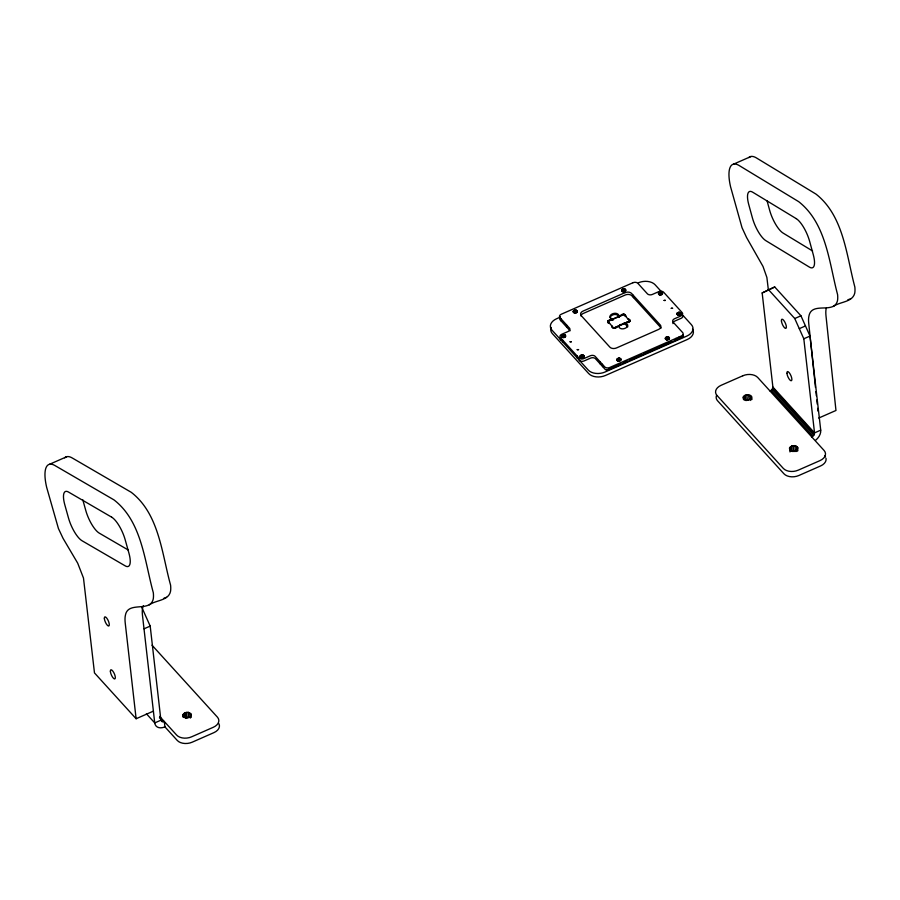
<?xml version="1.0" encoding="UTF-8"?>
<svg xmlns="http://www.w3.org/2000/svg" width="900" height="900" viewBox="0 0 900 900"><rect width="100%" height="100%" fill="white"/><g stroke="black" fill="none" stroke-linecap="round" stroke-linejoin="round"><path stroke-width="1.35" d="M574.695 311.873L575.899 311.715M619.706 359.865L618.176 360.09L618.592 359.044L619.29 358.999L619.301 360.022L618.255 359.674L619.312 359.213M623.149 290.565C624.904 288.99 623.812 292.264 623.002 290.115L624.409 290.025L623.498 291.015M182.869 714.611L183.274 716.738L185.873 717.908L190.361 716.659L191.273 714.431L188.156 712.283L184.894 712.766L182.869 714.611L183.172 717.278M576.079 311.873L575.606 310.95L574.549 311.411L576 311.704M582.851 356.287L581.715 356.175L581.715 356.839L582.773 356.366L581.692 355.815L581.906 357.176M622.89 290.61L623.599 289.924L624.555 290.351M743.254 397.024L743.659 399.15L746.246 400.32L750.746 399.071L751.646 396.832L748.541 394.695L745.268 395.179L743.254 397.024L743.558 399.69M770.096 391.095L772.189 389.34L772.886 387.056L762.165 292.961L774.72 286.965L800.944 315.81L810 336.06L820.721 430.155A10.71 7.301 -42.3 0 1 815.704 440.19M789.525 447.93L789.941 450.056L792.529 451.226L797.018 449.978L797.929 447.75L794.812 445.601L791.55 446.085L789.525 447.93L789.986 451.935M811.744 436.905L813.847 435.161L814.534 432.877L803.812 338.782L794.756 318.532L768.533 289.688M610.076 317.228C611.685 313.965 617.839 312.986 619.211 317.374M619.357 317.205L619.189 316.586M143.381 605.711L142.616 607.894A31.376 10.125 66.3 0 0 142.493 615.51L154.732 722.914A10.71 7.301 -42.3 0 0 164.925 726.863L177.266 740.441A10.98 7.2 -6.5 0 0 192.172 742.196L213.919 732.634A10.98 7.2 -6.5 0 0 218.857 723.668M562.793 336.15L564.12 335.779M661.028 293.445L660.038 293.963L661.207 293.456L660.139 292.894L660.274 294.188M668.137 338.456L667.046 337.736C665.955 340.774 669.69 336.757 666.731 338.535M574.571 311.625L575.629 311.164M562.894 336.139L563.929 335.452L564.3 336.049L563.243 336.521C563.085 337.725 565.447 334.721 563.243 336.634M563.22 336.308L564.322 336.218M623.025 290.329L624.431 290.239L623.002 290.115M623.396 290.869L624.409 290.025M581.389 356.614L582.773 356.366M661.028 293.175L659.846 293.332L661.185 293.243M618.232 359.46L619.639 359.381L618.278 359.843M678.296 314.01L678.611 313.211L679.702 313.931M679.658 313.56L679.32 314.19C676.159 313.976 682.301 313.684 678.308 314.336M666.709 338.377L668.115 338.299M668.092 338.085L667.058 338.76L666.686 338.164M582.559 356.85L581.884 356.265L581.839 356.996M136.125 718.74L125.235 623.092A31.376 10.125 66.3 0 1 125.359 615.476C127.755 600.592 150.131 612.821 153.225 599.074A28.755 9.27 66.3 0 0 153.315 592.717C144.562 561.15 141.93 521.505 113.974 499.882L54.945 465.548A39.848 12.848 66.3 0 0 46.676 487.395L58.432 528.525L63.011 538.279L77.692 563.164L83.486 578.048L94.478 672.919L136.125 718.74L153.394 711.146M149.265 604.913C155.61 600.075 168.48 600.863 170.494 591.48A28.755 9.27 66.3 0 0 170.584 585.124C161.82 553.556 159.188 513.923 131.231 492.3L72.203 457.954A39.848 12.848 66.3 0 0 64.721 457.864M815.479 387.45L808.74 323.449A31.376 10.125 66.3 0 1 808.954 315.956C811.856 301.207 833.873 314.471 837.439 300.892A28.755 9.27 66.3 0 0 837.596 294.637C829.148 262.969 826.47 223.526 798.716 201.679L739.192 165.544A39.848 12.848 66.3 0 0 730.553 186.727L742.028 227.689L746.55 237.476L763.009 266.445L766.879 277.447L768.386 290.025M833.344 306.484C839.678 301.613 852.367 302.445 854.696 293.31A28.755 9.27 66.3 0 0 854.854 287.044C846.405 255.386 843.739 215.933 815.985 194.096L756.461 157.95A39.848 12.848 66.3 0 0 748.867 157.567M667.789 338.85C666.956 337.264 667.496 339.728 667.08 338.918M619.661 324.911L620.505 324.428M574.616 311.479L576 311.468M562.86 336.544L564.007 336.69L564.12 335.767M774.72 286.965L762.165 292.961M49.579 464.265L66.836 456.683M733.759 164.07L751.028 156.487M560.419 317.059L556.582 318.746A12.353 8.1 -6.5 0 0 551.959 330.131L588.251 370.046A12.353 8.1 -6.5 0 0 605.025 372.026L686.79 336.082A12.353 8.1 -6.5 0 0 691.414 324.697L683.044 315.484M607.759 321.266A2.475 1.62 -6.5 0 0 609.469 323.156L607.759 321.266L623.801 314.213L629.91 321.165L613.856 328.219L607.759 321.266A2.475 1.62 -6.5 0 1 610.785 319.939L610.808 320.209A2.475 1.62 -6.5 0 0 609.536 320.287M607.781 321.548L623.835 314.483L625.579 316.395M613.271 328.095A2.475 1.62 -6.5 0 1 612.135 326.329L612.113 326.059A2.475 1.62 -6.5 0 0 613.822 327.949L629.876 320.884A2.475 1.62 -6.5 0 0 628.166 319.005L628.189 319.275M579.229 360.326A3.645 2.396 -6.5 0 0 584.179 360.911L590.501 358.132A3.645 2.396 -6.5 0 1 595.451 358.718L605.025 369.236A3.645 2.396 -6.5 0 0 606.634 370.125L620.707 363.938M623.273 362.812L627.109 361.125M629.674 360L641.183 354.938M643.748 353.812L671.906 341.426M674.46 340.301L678.308 338.614M680.861 337.489L683.359 335.79A3.645 2.396 -6.5 0 1 681.536 337.759L609.908 369.248A3.645 2.396 -6.5 0 1 606.566 369.54L606.634 370.125M794.756 318.532L800.944 315.81M799.29 328.657L805.466 325.935M144.011 628.819L150.199 626.107L141.705 607.117M803.812 338.782L810 336.06M818.707 418.061L835.965 410.468L825.998 315.866A31.376 10.125 66.3 0 1 826.222 308.363M150.199 626.107L160.909 720.191L154.732 722.914L146.396 713.745M820.721 430.155L814.534 432.877L772.886 387.056M163.834 598.298L166.523 597.319M847.867 299.756L850.601 298.901M748.541 394.695L749.149 400.05L745.886 400.522L745.268 395.179M796.365 446.029L796.972 451.384L792.158 451.429L791.55 446.085M188.156 712.283L188.764 717.637L185.501 718.11L184.894 712.766M160.909 720.191L162.034 721.688L164.306 721.508L164.925 726.863M622.283 323.786L625.016 323.876L627.75 326.835M574.549 311.411L575.618 311.963M678.251 313.639L679.342 314.359M563.254 335.711L563.951 335.666M581.726 356.029L582.424 355.984M624.127 322.751C634.106 325.238 620.55 333 618.457 326.036M613.373 319.928L612.472 319.489M623.498 291.026L622.89 290.599M128.126 549.934L99.337 533.183A19.924 6.424 66.3 0 1 85.77 510.446L82.8 499.815M812.565 250.965L783.135 233.1A19.924 6.424 66.3 0 1 769.624 210.172L767.092 200.903M661.207 293.456L660.161 293.108L660.15 294.041M772.774 388.136L814.433 433.957M772.189 389.34L813.847 435.161M771.21 390.397L812.869 436.219M661.635 291.938L655.121 284.782A12.353 8.1 -6.5 0 0 638.347 282.803M679.68 313.774L678.634 313.425L678.308 314.348M612.394 319.162C604.643 315.54 617.895 309.623 619.178 316.35M610.324 317.902L612.529 320.321M152.032 645.221L217.429 717.165A10.98 7.2 -6.5 0 1 213.311 727.279L191.565 736.841A10.98 7.2 -6.5 0 1 176.648 735.086L159.683 716.423M159.446 717.75L163.148 721.822M797.411 446.771L797.873 450.787M794.812 445.601L795.431 450.956M793.08 445.635L793.688 450.99M790.324 446.85L790.785 450.866M751.646 396.832L751.95 399.51M751.129 395.865L751.433 398.543M750.094 395.123L750.701 400.466M746.798 394.729L747.405 400.084M744.041 395.944L744.502 399.96M679.005 337.027L679.207 338.782M676.001 338.355L676.192 340.11M633.24 295.267L633.51 297.596M626.884 322.493L626.85 322.223A2.475 1.62 -6.5 0 0 629.876 320.884M620.809 315.821L620.775 315.54A2.475 1.62 -6.5 0 1 623.801 314.213L623.835 314.483M602.381 364.298L602.64 366.626M599.974 361.654L600.232 363.983M576.821 355.646L577.091 357.975M566.449 324.765L566.707 327.094M560.936 318.713L561.206 321.041M562.399 339.772L562.658 342.101M190.755 713.452L191.205 717.469M189.709 712.71L190.316 718.065M186.412 712.316L187.031 717.671M185.659 712.541L186.266 717.896M183.667 713.531L184.118 717.548M815.918 391.624L816.356 395.798M816.795 399.971L817.245 404.145M817.684 408.319L817.976 411.098M609.502 323.438A2.475 1.62 -6.5 0 1 608.434 320.771M613.822 327.949A2.475 1.62 -6.5 0 0 616.849 326.61L616.883 326.891A2.475 1.62 -6.5 0 1 615.127 328.151M621.461 315.045A2.475 1.62 -6.5 0 1 624.431 314.618A2.475 1.62 -6.5 0 1 625.556 316.373L625.523 316.103A2.475 1.62 -6.5 0 0 623.801 314.213M678.015 312.694A1.98 1.305 -6.5 0 0 677.79 314.876A1.98 1.305 -6.5 0 0 680.906 313.976A2.059 1.35 -6.5 0 0 679.489 312.424A1.98 1.305 -6.5 0 0 678.499 312.525M679.511 312.66A2.059 1.35 -6.5 0 1 680.918 314.235A2.059 1.35 -6.5 0 1 678.386 315.326M678.454 315.056A2.059 1.35 -6.5 0 1 677.048 313.47A1.823 1.204 -6.5 0 1 679.376 312.424A1.823 1.204 -6.5 0 1 680.67 313.808A1.766 1.159 -6.5 0 1 678.521 314.775A1.766 1.159 -6.5 0 1 677.273 313.436M677.048 313.47A2.059 1.35 -6.5 0 1 679.579 312.379M564.142 334.935A2.059 1.35 -6.5 0 1 565.538 336.521A2.059 1.35 -6.5 0 1 563.006 337.613M563.074 337.331A2.059 1.35 -6.5 0 1 561.668 335.756A2.059 1.35 -6.5 0 1 564.199 334.665M575.809 310.433A2.059 1.35 -6.5 0 1 577.215 312.007A2.059 1.35 -6.5 0 1 574.684 313.099M574.751 312.829A2.059 1.35 -6.5 0 1 573.345 311.243A2.059 1.35 -6.5 0 1 575.876 310.151M619.403 358.245A1.823 1.204 -6.5 0 1 620.651 359.662A1.823 1.204 -6.5 0 1 618.39 360.63M618.469 360.596A1.823 1.204 -6.5 0 1 617.22 359.19A1.823 1.204 -6.5 0 1 619.481 358.211M665.516 338.074A1.98 1.305 -6.5 0 1 667.451 336.983M668.43 337.286A2.059 1.35 -6.5 0 1 669.262 338.929A2.059 1.35 -6.5 0 1 666.821 339.851M666.911 339.817A2.059 1.35 -6.5 0 1 665.494 338.265M661.05 328.14A4.86 3.195 -6.5 0 0 660.555 327.341L631.856 295.785A4.86 3.195 -6.5 0 0 625.252 294.998L583.279 313.447A4.86 3.195 -6.5 0 0 580.894 315.866M682.965 334.98A3.645 2.396 -6.5 0 1 683.426 336.364M672.964 323.629A3.645 2.396 -6.5 0 1 674.775 321.098L681.086 318.319A3.645 2.396 -6.5 0 0 682.729 315.338M560.7 339.941A3.645 2.396 -6.5 0 1 560.227 338.636M570.026 330.829A3.645 2.396 -6.5 0 0 569.756 330.446L560.183 319.928A3.645 2.396 -6.5 0 1 559.733 318.532L559.665 317.947A3.645 2.396 -6.5 0 1 560.239 316.845M826.02 458.314A10.98 7.2 -6.5 0 1 820.586 465.952L798.84 475.515A10.98 7.2 -6.5 0 1 783.923 473.76L717.592 400.793A10.98 7.2 -6.5 0 1 716.558 395.37M824.692 455.839A10.98 7.2 -6.5 0 1 825.525 456.986M551.194 327.499A12.353 8.1 -6.5 0 0 552.352 333.596L588.645 373.522A12.353 8.1 -6.5 0 0 605.419 375.491L687.184 339.559A12.353 8.1 -6.5 0 0 692.516 329.085M629.663 321.57A2.475 1.62 -6.5 0 1 627.525 322.515M628.785 319.41A2.475 1.62 -6.5 0 1 630 320.738M570.071 341.764L571.365 341.741L570.071 341.764M577.238 349.661L578.543 349.627L577.238 349.661M664.099 300.431L665.404 300.409L664.099 300.431M671.276 308.317L672.57 308.295L671.276 308.317M632.914 282.746L561.285 314.235A3.645 2.396 -6.5 0 0 559.924 317.599L569.486 328.118A3.645 2.396 -6.5 0 1 568.114 331.481L561.803 334.26A3.645 2.396 -6.5 0 0 560.43 337.613L578.959 357.998A3.645 2.396 -6.5 0 0 583.92 358.582L590.231 355.804A3.645 2.396 -6.5 0 1 595.192 356.389L604.755 366.907A3.645 2.396 -6.5 0 0 609.705 367.493L681.334 336.004A3.645 2.396 -6.5 0 0 682.706 332.651L673.133 322.121A3.645 2.396 -6.5 0 1 674.505 318.769L680.827 315.99A3.645 2.396 -6.5 0 0 682.189 312.626L663.66 292.241A3.645 2.396 -6.5 0 0 658.71 291.656L652.387 294.435A3.645 2.396 -6.5 0 1 647.438 293.85L637.864 283.331A3.645 2.396 -6.5 0 0 632.914 282.746M624.982 292.669L583.02 311.119A4.86 3.195 -6.5 0 0 581.197 315.608L609.885 347.164A4.86 3.195 -6.5 0 0 616.489 347.951L658.462 329.501A4.86 3.195 -6.5 0 0 660.285 325.012L631.586 293.456A4.86 3.195 -6.5 0 0 624.982 292.669M742.837 375.761L721.091 385.312A10.98 7.2 -6.5 0 0 716.985 395.438L783.315 468.405A10.98 7.2 -6.5 0 0 798.232 470.16L819.979 460.609A10.98 7.2 -6.5 0 0 824.085 450.484L757.755 377.516A10.98 7.2 -6.5 0 0 742.837 375.761M111.656 517.163L68.468 492.03A19.924 6.424 66.3 0 0 64.789 504.743L68.501 518.029A19.924 6.424 66.3 0 0 82.08 540.776L125.258 565.898A19.924 6.424 66.3 0 0 128.936 553.196L125.224 539.899A19.924 6.424 66.3 0 0 111.656 517.163M796.174 218.599L752.625 192.161A19.924 6.424 66.3 0 0 748.744 204.525L752.366 217.755A19.924 6.424 66.3 0 0 765.877 240.683L809.426 267.12A19.924 6.424 66.3 0 0 813.296 254.756L809.685 241.526A19.924 6.424 66.3 0 0 796.174 218.599M660.015 294.739A1.98 1.305 -6.5 0 0 662.434 293.659A2.059 1.35 -6.5 0 0 660.982 292.095A1.766 1.159 -6.5 0 0 658.755 293.062A1.823 1.204 -6.5 0 0 660.026 294.446A1.766 1.159 -6.5 0 0 662.209 293.49A1.823 1.204 -6.5 0 0 660.949 292.106A2.059 1.35 -6.5 0 0 658.474 293.22A1.98 1.305 -6.5 0 0 660.015 294.739M660.026 294.975A1.98 1.305 -6.5 0 0 662.456 293.895A2.059 1.35 -6.5 0 0 661.05 292.343A1.98 1.305 -6.5 0 0 658.643 293.456A1.98 1.305 -6.5 0 0 660.026 294.975M580.995 357.593A2.059 1.35 -6.5 0 0 584.066 356.22A2.059 1.35 -6.5 0 0 580.995 355.252A2.059 1.35 -6.5 0 0 580.995 357.593M581.018 357.829A2.059 1.35 -6.5 0 0 584.089 356.468A2.059 1.35 -6.5 0 0 581.029 355.489A2.059 1.35 -6.5 0 0 581.018 357.829M581.096 357.311A1.823 1.204 -6.5 0 0 583.83 356.096A1.823 1.204 -6.5 0 0 581.096 355.23A1.823 1.204 -6.5 0 0 581.096 357.311M562.523 337.275A2.059 1.35 -6.5 0 0 565.594 335.902A2.059 1.35 -6.5 0 0 562.523 334.935A2.059 1.35 -6.5 0 0 562.523 337.275M562.624 336.994A1.823 1.204 -6.5 0 0 565.358 335.779A1.823 1.204 -6.5 0 0 562.624 334.912A1.823 1.204 -6.5 0 0 562.624 336.994M574.2 312.761A2.059 1.35 -6.5 0 0 577.271 311.4A2.059 1.35 -6.5 0 0 574.2 310.421A2.059 1.35 -6.5 0 0 574.2 312.761M576.967 311.58A1.823 1.204 -6.5 0 0 575.719 310.196A1.766 1.159 -6.5 0 0 573.581 311.186A1.766 1.159 -6.5 0 0 574.808 312.548A1.766 1.159 -6.5 0 0 576.979 311.58M622.654 291.465A2.059 1.35 -6.5 0 0 625.725 290.093A2.059 1.35 -6.5 0 0 622.654 289.125A2.059 1.35 -6.5 0 0 622.654 291.465M622.676 291.701A2.059 1.35 -6.5 0 0 625.748 290.34A2.059 1.35 -6.5 0 0 622.688 289.361A2.059 1.35 -6.5 0 0 622.676 291.701M622.755 291.184A1.823 1.204 -6.5 0 0 625.489 289.969A1.823 1.204 -6.5 0 0 622.755 289.103A1.823 1.204 -6.5 0 0 622.755 291.184M617.884 360.821A2.059 1.35 -6.5 0 0 620.955 359.449A2.059 1.35 -6.5 0 0 617.884 358.47A2.059 1.35 -6.5 0 0 617.884 360.821M617.906 361.058A2.059 1.35 -6.5 0 0 620.977 359.685A2.059 1.35 -6.5 0 0 617.918 358.706A2.059 1.35 -6.5 0 0 617.906 361.058M666.889 339.581A1.98 1.305 -6.5 0 0 669.341 338.501A2.059 1.35 -6.5 0 0 667.901 336.938A2.059 1.35 -6.5 0 0 665.393 338.04A2.059 1.35 -6.5 0 0 666.799 339.615M666.439 339.244A1.823 1.204 -6.5 0 0 669.173 338.029A1.823 1.204 -6.5 0 0 666.439 337.151A1.823 1.204 -6.5 0 0 666.439 339.244M104.377 618.75A4.984 1.609 66.3 0 0 108.416 626.029A4.984 1.609 66.3 0 0 107.685 619.56A4.984 1.609 66.3 0 0 104.377 618.75M110.407 671.681A4.984 1.609 66.3 0 0 114.446 678.949A4.984 1.609 66.3 0 0 113.715 672.48A4.984 1.609 66.3 0 0 110.407 671.681M786.949 373.421A4.984 1.609 66.3 0 0 790.976 380.745A4.984 1.609 66.3 0 0 790.301 374.344A4.984 1.609 66.3 0 0 786.949 373.421M781.436 321.064A4.984 1.609 66.3 0 0 785.452 328.387A4.984 1.609 66.3 0 0 784.789 321.986A4.984 1.609 66.3 0 0 781.436 321.064"/></g></svg>
